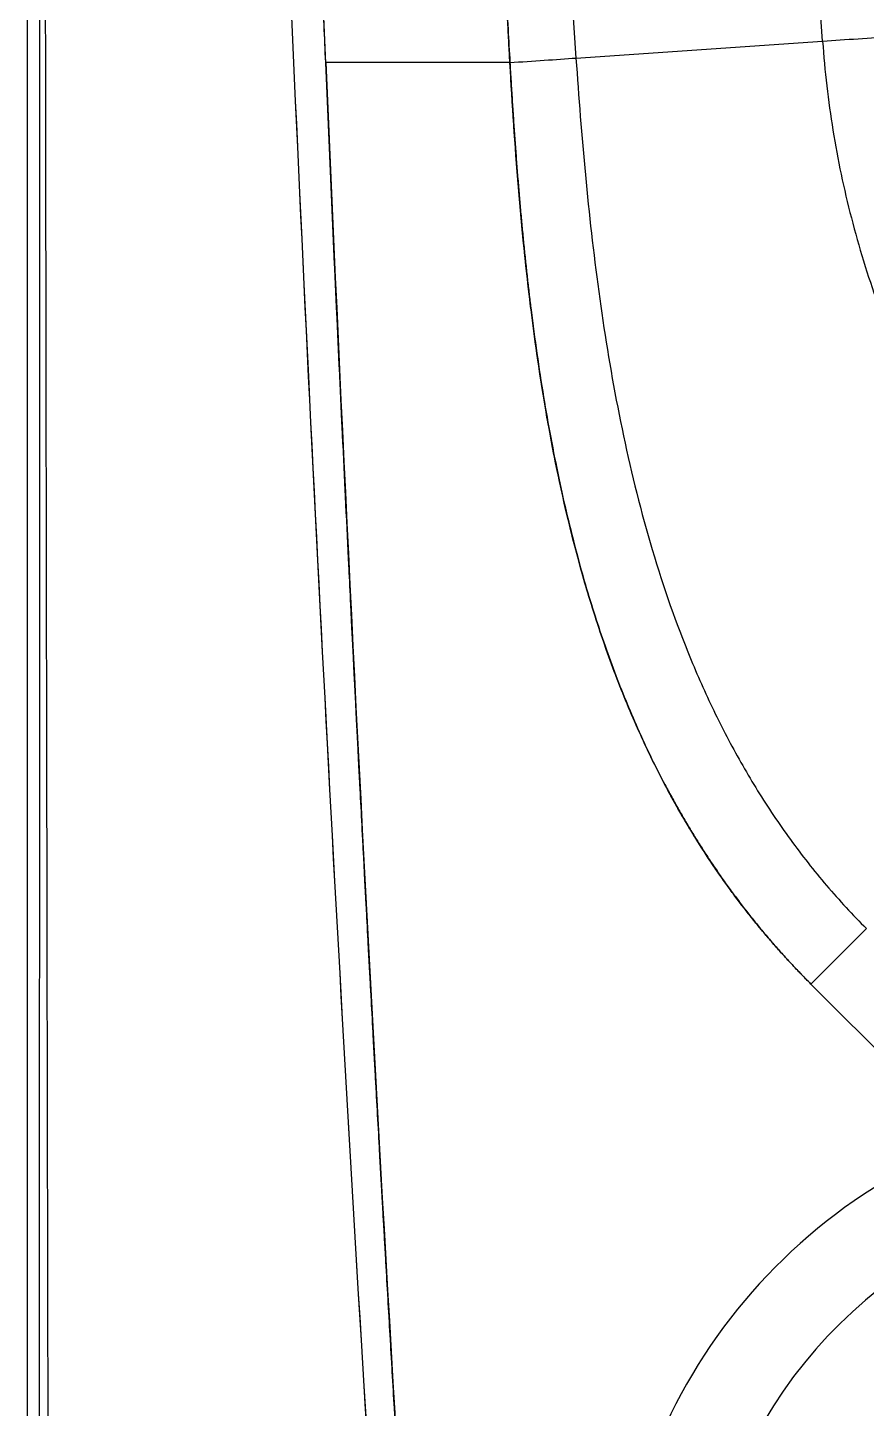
# Model space of a CAD drawing. Extents: x 527 to 611, y 788 to 934.
# Drawn here: x 527.07 to 532.41, y 812.04 to 820.85 of the extents above; entities that cross this region are included whole.
import ezdxf

# ---------------------------------------------------------------- set-up
doc = ezdxf.new("R2010")
doc.units = 0
doc.header["$MEASUREMENT"] = 0
doc.layers.add('1', color=4, linetype='Continuous')
doc.layers.add('GEOMETRY', color=3, linetype='Continuous', lineweight=25)

# ---------------------------------------------------------------- blocks, each defined once
blk = doc.blocks.new('2026_FLAIR')
at = {"layer": 'GEOMETRY'}
for p, q in [((0, 2.898), (0, 81.522)), ((3.3071, 20.0318), (3.4953, 17.2882)), ((5.0675, 17.3961), (5.046, 17.7093)), ((3.4953, 17.2882), (5.0675, 17.3961)), ((3.0741, 17.2593), (1.8999, 17.2593)), ((5.3463, 11.7383), (4.9928, 11.3847)), ((4.9928, 11.3847), (5.9912, 10.3863))]:
    blk.add_line(p, q, dxfattribs=at)
for radius, start, end in [(3.546, 111.39562, 338.60459), (3, 87.56168, 2.43846)]:
    blk.add_arc((7.2848, 7.0847), radius, start, end, dxfattribs=at)
for points, knots in [([(0.0737, 81.522), (0.0737, 81.4964), (0.0737, 81.4708), (0.0737, 81.4196), (0.0738, 81.3428), (0.0738, 81.1637), (0.0738, 80.8054), (0.0739, 80.0887), (0.074, 78.6555), (0.0742, 77.427), (0.0744, 74.97), (0.0746, 73.332), (0.075, 68.418), (0.0753, 65.142), (0.0759, 55.314), (0.0762, 48.762), (0.0762, 35.658), (0.0759, 29.106), (0.0753, 19.278), (0.075, 16.002), (0.0746, 11.088), (0.0744, 9.45), (0.0742, 6.993), (0.074, 5.7645), (0.0739, 4.3313), (0.0738, 3.6146), (0.0738, 3.2563), (0.0738, 3.0772), (0.0737, 3.0004), (0.0737, 2.9492), (0.0737, 2.9236), (0.0737, 2.898)], [0, 0, 0, 0, 0.000977, 0.000977, 0.001953, 0.003906, 0.007813, 0.015625, 0.03125, 0.0625, 0.0625, 0.125, 0.125, 0.25, 0.25, 0.5, 0.5, 0.75, 0.75, 0.875, 0.875, 0.9375, 0.9375, 0.96875, 0.984375, 0.992188, 0.996094, 0.998047, 0.999023, 0.999023, 1, 1, 1, 1]), ([(0.0737, 81.522), (0.0737, 81.4964), (0.0737, 81.4708), (0.0737, 81.4196), (0.0738, 81.3428), (0.0738, 81.1637), (0.0738, 80.8054), (0.0739, 80.0887), (0.074, 78.6555), (0.0742, 77.427), (0.0744, 74.97), (0.0746, 73.332), (0.075, 68.418), (0.0753, 65.142), (0.0759, 55.314), (0.0762, 48.762), (0.0762, 35.658), (0.0759, 29.106), (0.0753, 19.278), (0.075, 16.002), (0.0746, 11.088), (0.0744, 9.45), (0.0742, 6.993), (0.074, 5.7645), (0.0739, 4.3313), (0.0738, 3.6146), (0.0738, 3.2563), (0.0738, 3.0772), (0.0737, 3.0004), (0.0737, 2.9492), (0.0737, 2.9236), (0.0737, 2.898)], [0, 0, 0, 0, 0.000977, 0.000977, 0.001953, 0.003906, 0.007813, 0.015625, 0.03125, 0.0625, 0.0625, 0.125, 0.125, 0.25, 0.25, 0.5, 0.5, 0.75, 0.75, 0.875, 0.875, 0.9375, 0.9375, 0.96875, 0.984375, 0.992188, 0.996094, 0.998047, 0.999023, 0.999023, 1, 1, 1, 1]), ([(0.1433, 2.9474), (0.1432, 2.9506), (0.1433, 2.9538), (0.1433, 2.9602), (0.1432, 2.9697), (0.1432, 2.9921), (0.1431, 3.0368), (0.1429, 3.1263), (0.1424, 3.3052), (0.1416, 3.6631), (0.1399, 4.3788), (0.1367, 5.8103), (0.134, 7.0372), (0.1288, 9.4911), (0.1256, 11.1271), (0.1168, 16.0349), (0.112, 19.3068), (0.1046, 25.8506), (0.102, 29.1224), (0.0986, 35.6662), (0.097, 42.21), (0.0986, 48.7538), (0.102, 55.2975), (0.1046, 58.5694), (0.112, 65.1132), (0.1168, 68.3851), (0.1286, 74.9289), (0.1356, 78.2007), (0.1433, 81.4726)], [0, 0, 0, 0, 0.000122, 0.000122, 0.000244, 0.000488, 0.000977, 0.001953, 0.003906, 0.007812, 0.015625, 0.03125, 0.0625, 0.0625, 0.125, 0.125, 0.25, 0.25, 0.375, 0.375, 0.5, 0.625, 0.625, 0.75, 0.75, 0.875, 0.875, 1, 1, 1, 1]), ([(0.1433, 2.9474), (0.1432, 2.9506), (0.1433, 2.9538), (0.1433, 2.9602), (0.1432, 2.9697), (0.1432, 2.9921), (0.1431, 3.0368), (0.1429, 3.1263), (0.1424, 3.3052), (0.1416, 3.6631), (0.1399, 4.3788), (0.1367, 5.8103), (0.134, 7.0372), (0.1288, 9.4911), (0.1256, 11.1271), (0.1168, 16.0349), (0.112, 19.3068), (0.1046, 25.8506), (0.102, 29.1224), (0.0986, 35.6662), (0.097, 42.21), (0.0986, 48.7538), (0.102, 55.2975), (0.1046, 58.5694), (0.112, 65.1132), (0.1168, 68.3851), (0.1286, 74.9289), (0.1356, 78.2007), (0.1433, 81.4726)], [0, 0, 0, 0, 0.000122, 0.000122, 0.000244, 0.000488, 0.000977, 0.001953, 0.003906, 0.007812, 0.015625, 0.03125, 0.0625, 0.0625, 0.125, 0.125, 0.25, 0.25, 0.375, 0.375, 0.5, 0.625, 0.625, 0.75, 0.75, 0.875, 0.875, 1, 1, 1, 1]), ([(2.4089, 79.6923), (2.3017, 78.1327), (2.2013, 76.5728), (2.0142, 73.452), (1.9275, 71.8911), (1.688, 67.2076), (1.5558, 64.0843), (1.398, 59.3978), (1.3521, 57.8354), (1.2737, 54.71), (1.2411, 53.1471), (1.1631, 48.4583), (1.1373, 45.3323), (1.1373, 40.643), (1.1438, 39.0799), (1.1697, 35.9535), (1.1892, 34.3905), (1.2673, 29.7024), (1.3456, 26.578), (1.556, 20.3313), (1.6882, 17.209), (2.0074, 10.9665), (2.1945, 7.8463), (2.4089, 4.7271)], [0, 0, 0, 0, 0.0625, 0.0625, 0.125, 0.125, 0.25, 0.25, 0.3125, 0.3125, 0.375, 0.375, 0.5, 0.5, 0.5625, 0.5625, 0.625, 0.625, 0.75, 0.75, 0.875, 0.875, 1, 1, 1, 1]), ([(2.4089, 79.6923), (1.9801, 73.454), (1.661, 67.2087), (1.3454, 57.8356), (1.2671, 54.71), (1.1631, 48.4583), (1.1373, 45.3323), (1.1373, 39.0799), (1.1632, 35.9532), (1.2673, 29.7024), (1.3456, 26.578), (1.6612, 17.208), (1.9801, 10.9655), (2.4089, 4.7271)], [0, 0, 0, 0, 0.476463, 0.476463, 0.714694, 0.714694, 0.952925, 0.952925, 1.191156, 1.191156, 1.429388, 1.429388, 1.90585, 1.90585, 1.90585, 1.90585]), ([(1.8999, 17.2593), (1.893, 17.4179), (1.8794, 17.735), (1.8594, 18.2109), (1.8398, 18.687), (1.8206, 19.1633), (1.8018, 19.6399), (1.7834, 20.1168), (1.7654, 20.5939), (1.7478, 21.0712), (1.7305, 21.5488), (1.7137, 22.0267), (1.6973, 22.5048), (1.6812, 22.9831), (1.6454, 24.0802), (1.5935, 25.7978), (1.5324, 28.1377), (1.4807, 30.4829), (1.4245, 33.6092), (1.3777, 37.5176), (1.359, 42.2064), (1.3777, 46.8951), (1.4337, 51.5858), (1.5274, 56.2712), (1.6373, 60.1789), (1.7445, 63.3024), (1.8347, 65.6473), (1.9346, 67.9861), (2.0209, 69.8278), (2.088, 71.1743), (2.1318, 72.0275), (2.1769, 72.8802), (2.2233, 73.7323), (2.271, 74.5838), (2.32, 75.4347), (2.3703, 76.285), (2.4219, 77.1348), (2.4748, 77.9839), (2.5289, 78.8325), (2.5661, 79.398), (2.5847, 79.6807)], [0, 0, 0, 0, 0.007622, 0.0152478, 0.0228773, 0.0305105, 0.0381475, 0.0457882, 0.0534327, 0.061081, 0.068733, 0.0763887, 0.0840483, 0.0917116, 0.0993787, 0.1367747, 0.1742516, 0.2118103, 0.2494512, 0.3244448, 0.3995594, 0.4746722, 0.5496648, 0.6248834, 0.6997759, 0.7374382, 0.7750097, 0.8124909, 0.8498826, 0.8635707, 0.8772504, 0.8909219, 0.9045852, 0.9182402, 0.9318871, 0.9455258, 0.9591564, 0.972779, 0.9863935, 1, 1, 1, 1]), ([(2.5848, 4.7388), (2.3789, 7.8465), (2.1993, 10.966), (2.0458, 14.0973), (1.8936, 17.2026), (1.7669, 20.3241), (1.6657, 23.4616), (1.5654, 26.5708), (1.4902, 29.6941), (1.4401, 32.8317), (1.3902, 35.9514), (1.3653, 39.0763), (1.3653, 42.2064), (1.3652, 45.3365), (1.3901, 48.4613), (1.4399, 51.5809), (1.49, 54.7193), (1.5652, 57.8435), (1.6655, 60.9534), (1.7667, 64.0919), (1.8934, 67.2143), (2.0457, 70.3206), (2.1992, 73.4524), (2.3789, 76.5724), (2.5847, 79.6807)], [0, 0, 0, 0, 0.125, 0.125, 0.125, 0.25, 0.25, 0.25, 0.375, 0.375, 0.375, 0.5, 0.5, 0.5, 0.625, 0.625, 0.625, 0.75, 0.75, 0.75, 0.875, 0.875, 0.875, 1, 1, 1, 1]), ([(3.0086, 18.6756), (3.0152, 18.5208), (3.0252, 18.2847), (3.0391, 17.9622), (3.0504, 17.7159), (3.062, 17.4799), (3.0702, 17.3303), (3.0741, 17.2593)], [0, 0, 0, 0, 0.3278612, 0.4999999, 0.6829298, 0.8495957, 1, 1, 1, 1]), ([(3.0741, 17.2593), (3.0718, 17.301), (3.067, 17.3871), (3.0601, 17.5204), (3.0531, 17.662), (3.046, 17.8119), (3.0376, 17.9959), (3.0252, 18.2847), (3.0152, 18.5208), (3.0086, 18.6756)], [0, 0, 0, 0, 0.0882888, 0.1824326, 0.282432, 0.3882878, 0.5000002, 0.6721304, 1, 1, 1, 1]), ([(5.0675, 17.3961), (5.0805, 17.206), (5.1242, 16.8271), (5.242, 16.2672), (5.4104, 15.7205), (5.6276, 15.1912), (5.8473, 14.7682), (6.045, 14.4424), (6.204, 14.2048), (6.3459, 14.0115), (6.4352, 13.898), (6.4661, 13.8596)], [0.1552034, 0.1552034, 0.1552034, 0.1552034, 0.2802034, 0.4052034, 0.5302034, 0.6552034, 0.7802034, 0.8427034, 0.9052034, 0.9677034, 1, 1, 1, 1]), ([(2.5848, 4.7388), (2.5745, 4.8942), (2.554, 5.2051), (2.5237, 5.6715), (2.4938, 6.1381), (2.4643, 6.6049), (2.4352, 7.0718), (2.4065, 7.5389), (2.3782, 8.0062), (2.3503, 8.4737), (2.3227, 8.9414), (2.2956, 9.4092), (2.2688, 9.8772), (2.2425, 10.3454), (2.2165, 10.8138), (2.1909, 11.2823), (2.1657, 11.7511), (2.141, 12.22), (2.1166, 12.689), (2.0926, 13.1583), (2.0689, 13.6277), (2.0405, 14.2039), (2.0075, 14.887), (1.9704, 15.6771), (1.9344, 16.468), (1.9114, 16.9955), (1.8999, 17.2593)], [0, 0, 0, 0, 0.037262, 0.074536, 0.111823, 0.149121, 0.186432, 0.223754, 0.261089, 0.298436, 0.335796, 0.373167, 0.410551, 0.447947, 0.485356, 0.522777, 0.560211, 0.597656, 0.635115, 0.672586, 0.710069, 0.747565, 0.810597, 0.87368, 0.936814, 1, 1, 1, 1]), ([(4.9928, 11.3847), (4.8996, 11.4779), (4.7205, 11.6716), (4.4754, 11.9822), (4.2547, 12.3106), (4.0584, 12.6541), (3.886, 13.0101), (3.6861, 13.4982), (3.4884, 14.1277), (3.3192, 14.9007), (3.2024, 15.6831), (3.1239, 16.4701), (3.0891, 16.9962), (3.0741, 17.2593)], [0, 0, 0, 0, 0.0625, 0.125, 0.1875, 0.25, 0.3125, 0.375, 0.5, 0.625, 0.75, 0.875, 1, 1, 1, 1]), ([(3.0741, 17.2593), (3.0764, 17.2194), (3.081, 17.1403), (3.0883, 17.0226), (3.0958, 16.9071), (3.1037, 16.7937), (3.1118, 16.6823), (3.1202, 16.5731), (3.1289, 16.466), (3.1378, 16.3609), (3.1471, 16.258), (3.1566, 16.1572), (3.1665, 16.0585), (3.1766, 15.9618), (3.187, 15.8673), (3.1976, 15.7749), (3.2276, 15.5281), (3.2831, 15.1388), (3.3795, 14.6204), (3.4894, 14.1541), (3.6118, 13.7343), (3.7444, 13.3545), (3.8929, 12.9956), (4.0173, 12.7397), (4.1049, 12.5766), (4.1487, 12.498), (4.1936, 12.4205), (4.2395, 12.344), (4.2865, 12.2686), (4.3345, 12.1943), (4.3836, 12.121), (4.4337, 12.0488), (4.4849, 11.9776), (4.5371, 11.9075), (4.5903, 11.8384), (4.6447, 11.7704), (4.7, 11.7034), (4.7564, 11.6376), (4.8139, 11.5727), (4.8724, 11.509), (4.9319, 11.4462), (4.9725, 11.4052), (4.9928, 11.3847)], [0, 0, 0, 0, 0.018961, 0.037593, 0.055897, 0.073872, 0.091519, 0.108839, 0.125831, 0.142495, 0.158833, 0.174844, 0.190529, 0.205888, 0.220922, 0.235631, 0.250015, 0.338814, 0.422089, 0.500009, 0.565907, 0.629408, 0.6907, 0.749989, 0.764277, 0.778498, 0.792656, 0.806754, 0.820796, 0.834786, 0.848728, 0.862624, 0.87648, 0.8903, 0.904086, 0.917843, 0.931575, 0.945286, 0.95898, 0.972661, 0.986333, 1, 1, 1, 1]), ([(4.9928, 11.3847), (4.9823, 11.3952), (4.9614, 11.4162), (4.9304, 11.4481), (4.8997, 11.4803), (4.8692, 11.5127), (4.839, 11.5454), (4.8091, 11.5783), (4.7795, 11.6116), (4.7501, 11.6451), (4.721, 11.6789), (4.6922, 11.713), (4.6637, 11.7474), (4.6354, 11.7821), (4.6075, 11.817), (4.5798, 11.8522), (4.5524, 11.8877), (4.5252, 11.9235), (4.4984, 11.9595), (4.4718, 11.9958), (4.4455, 12.0324), (4.4195, 12.0693), (4.3937, 12.1065), (4.3682, 12.144), (4.343, 12.1817), (4.3181, 12.2197), (4.2935, 12.258), (4.2691, 12.2965), (4.245, 12.3354), (4.2212, 12.3745), (4.1977, 12.4139), (4.1744, 12.4536), (4.1515, 12.4936), (4.1288, 12.5338), (4.1063, 12.5743), (4.0842, 12.6151), (4.0109, 12.7528), (3.8929, 12.9956), (3.7444, 13.3545), (3.6118, 13.7343), (3.4653, 14.237), (3.3218, 14.8881), (3.2343, 15.4664), (3.1879, 15.8573), (3.1686, 16.0358), (3.1503, 16.2217), (3.133, 16.4149), (3.1167, 16.6155), (3.1014, 16.8236), (3.087, 17.039), (3.0785, 17.1851), (3.0741, 17.2593)], [0, 0, 0, 0, 0.007029, 0.014058, 0.021089, 0.028121, 0.035156, 0.042194, 0.049236, 0.056281, 0.063332, 0.070387, 0.077448, 0.084516, 0.09159, 0.098672, 0.105761, 0.112859, 0.119966, 0.127082, 0.134209, 0.141346, 0.148494, 0.155653, 0.162825, 0.17001, 0.177207, 0.184419, 0.191644, 0.198884, 0.20614, 0.213411, 0.220698, 0.228002, 0.235323, 0.242662, 0.250019, 0.309309, 0.370601, 0.434105, 0.500006, 0.618868, 0.749979, 0.777216, 0.805595, 0.83512, 0.865792, 0.897614, 0.930588, 0.964717, 1, 1, 1, 1]), ([(3.4953, 17.2882), (3.5124, 17.0396), (3.5513, 16.5425), (3.6343, 15.7992), (3.753, 15.0606), (3.9196, 14.3311), (4.1101, 13.737), (4.3006, 13.2761), (4.4641, 12.9397), (4.6495, 12.6147), (4.8578, 12.3039), (5.089, 12.0097), (5.2582, 11.8264), (5.3463, 11.7383)], [0, 0, 0, 0, 0.125, 0.25, 0.375, 0.5, 0.625, 0.6875, 0.75, 0.8125, 0.875, 0.9375, 1, 1, 1, 1])]:
    blk.add_open_spline(points, degree=3, knots=knots, dxfattribs=at)
for points in [[(5.0675, 17.3961), (5.2157, 17.4062), (5.5221, 17.4273), (5.8382, 17.4489), (5.9963, 17.4598)], [(1.8999, 17.2593), (2.0806, 13.0841), (2.3085, 8.9105), (2.5848, 4.7388)], [(3.0741, 17.2593), (3.1481, 17.2644), (3.296, 17.2746), (3.4329, 17.2839), (3.4953, 17.2882)]]:
    blk.add_open_spline(points, degree=3, dxfattribs=at)

msp = doc.modelspace()

# ---------------------------------------------------------------- block references
at = {"layer": '1'}
msp.add_blockref('2026_FLAIR', (527.0666, 803.3631), dxfattribs=at)

doc.saveas('drawing.dxf')
